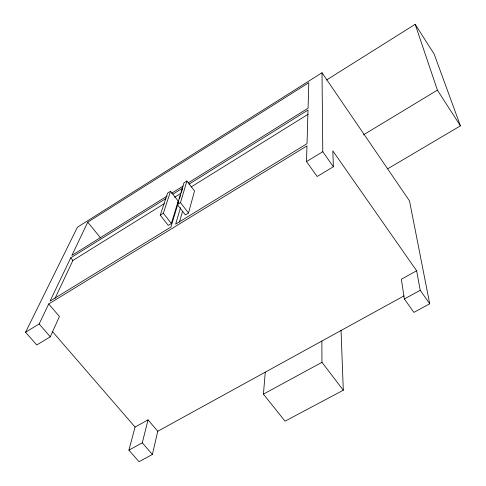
<?xml version="1.0" encoding="UTF-8"?>
<svg xmlns="http://www.w3.org/2000/svg" width="486" height="486" viewBox="0 0 486 486"><rect width="100%" height="100%" fill="white"/><g stroke="black" fill="none" stroke-linecap="round" stroke-linejoin="round"><path stroke-width="0.73" d="M416.636 270.763L401.345 279.25L404.358 298.993L413.896 312.389L429.721 303.793L420.226 290.288L416.636 270.763L332.825 150.879L333.366 166.759L317.145 176.503L306.526 161.589L306.976 145.891L48.703 303.969L39.153 323.974L25.576 332.217L36.748 344.969L50.301 336.822L59.426 316.483L48.703 303.969M341.038 330.322L343.298 390.222L285.039 421.174L263.424 394.134L265.277 372.148M157.774 431.246L148.03 419.874L135.072 427.066L128.918 450.145L139.039 461.7L152.385 454.453L157.774 431.246L403.945 295.919M128.918 450.145L142.283 442.813L148.03 419.874M188.489 213.008L194.534 190.974L186.922 181.005L183.933 182.876L177.354 204.576L185.36 214.927L188.489 213.008L180.482 202.638L186.922 181.005M179.456 222.066L182.572 211.246M180.531 207.619L175.671 224.131L307.043 143.637L308.009 110.049L189.018 184.164M178.556 201.799L170.92 227.041L50.076 301.089L70.725 257.841L165.969 198.519M179.425 198.914L180.519 195.311M181.393 192.426L182.481 188.817M171.376 223.511L178.18 201.107L170.55 191.229L167.591 193.076L160.252 215.158L168.284 225.407L171.376 223.511L163.345 213.245L170.55 191.229M55.015 298.44L72.9 260.453L164.25 203.677M188.368 182.797L308.063 108.178L308.792 82.681L87.753 222.175L71.885 255.405L167.129 196.034M25.576 332.217L77.402 227.241L322.005 72.76L409.51 200.894L429.721 303.793M326.531 80.014L415.178 24.3L434.174 54.116L460.424 125.85L387.852 168.703M171.637 193.228L183.216 186.004M173.046 194.108L182.7 188.1M174.541 197.28L180.974 193.282M191.15 186.958L308.16 114.234M160.252 215.158L163.345 213.245M177.354 204.576L180.482 202.638M306.526 161.589L322.789 151.711L322.005 72.76M363.455 134.865L437.4 90.129L415.178 24.3M404.358 298.993L420.226 290.288M263.424 394.134L321.969 362.325L321.86 341.044M39.153 323.974L50.301 336.822M142.283 442.813L152.385 454.453M52.245 331.324L135.072 427.066M70.725 257.841L72.9 260.453M87.753 222.175L100.62 237.976M321.969 362.325L343.298 390.222M322.789 151.711L333.366 166.759M437.4 90.129L460.424 125.85"/></g></svg>
